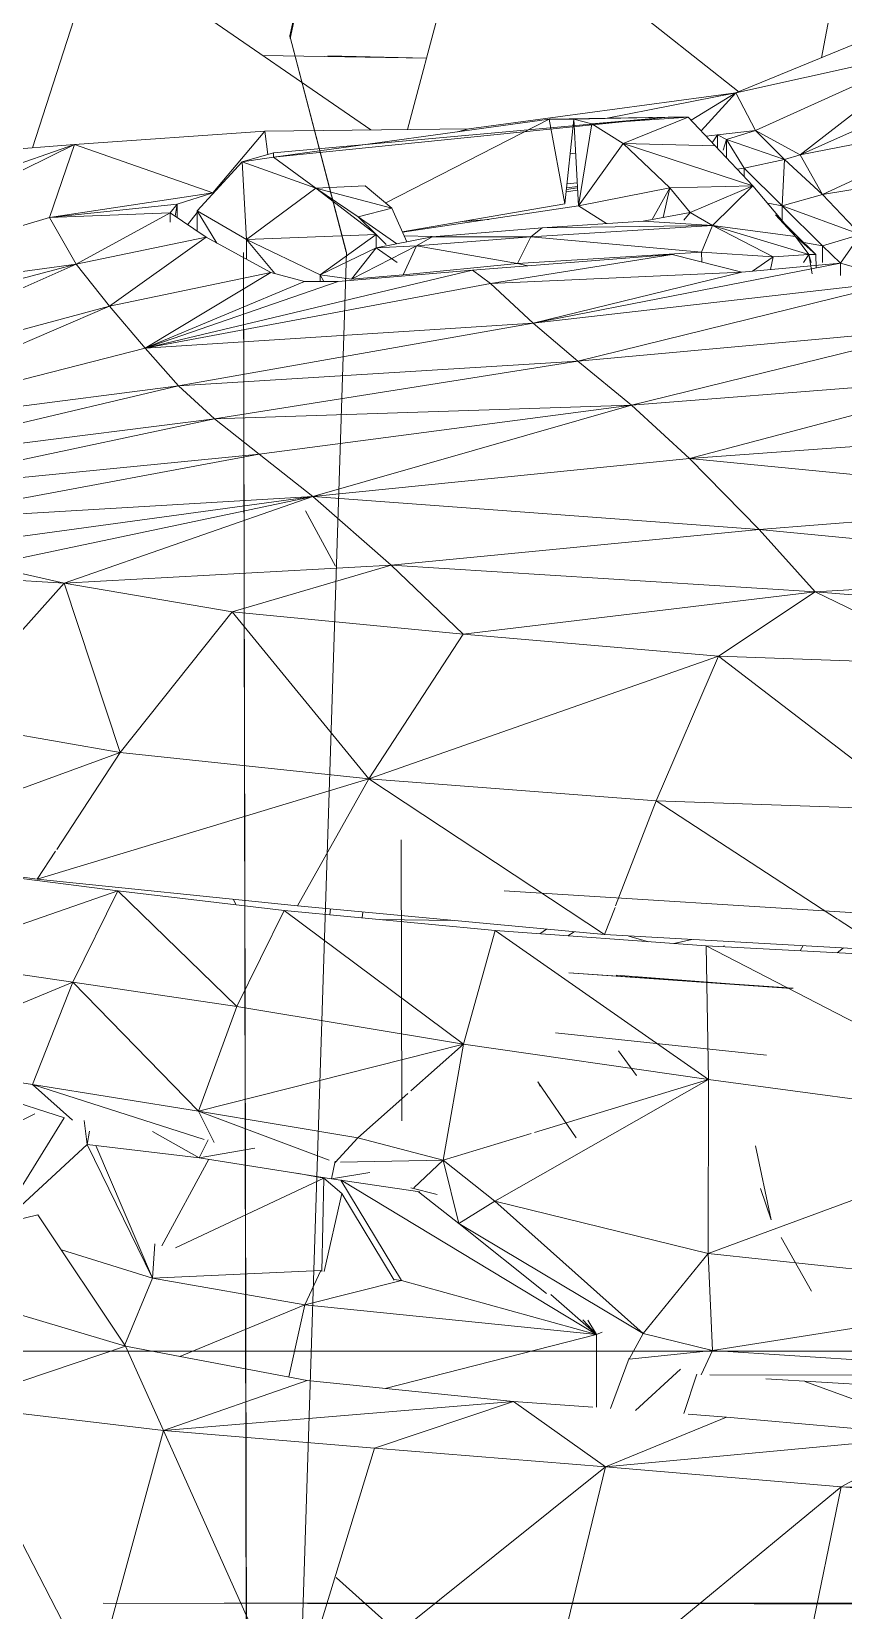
# Model space of a CAD drawing. Header units: inches. Extents: x 9584 to 15274, y -226 to 527.
# Drawn here: x 12397.63 to 12404.63, y 0.35 to 13.96 of the extents above; entities that cross this region are included whole.
import ezdxf

# ---------------------------------------------------------------- set-up
doc = ezdxf.new("R2010")
doc.units = ezdxf.units.IN
doc.header["$MEASUREMENT"] = 0
for name, color, linetype, lineweight in [('0-1', 7, 'Continuous', 5), ('0-4', 252, 'Continuous', 9), ('A-GENM', 5, 'Continuous', 9)]:
    doc.layers.add(name, color=color, linetype=linetype, lineweight=lineweight)

# ---------------------------------------------------------------- blocks, each defined once
blk = doc.blocks.new('Land_Rover_Evoque_-_SUV_Car_Vehicle_Automobile_13067 - Land Rover EVOQUE_dwg-1230547-BUILDING SECTION - EAST_WEST - LOOKING NORTH')
at = {"layer": 'A-GENM'}
for p, q in [((12400.724, 17.888), (12399.856, 13.919)), ((12400.724, 17.888), (12399.858, 13.897)), ((12404.762, 15.458), (12404.44, 13.731)), ((12401.437, 15.246), (12400.87, 13.113)), ((12401.437, 15.246), (12403.73, 13.434)), ((12398.211, 14.727), (12397.636, 12.954)), ((12398.211, 14.727), (12400.553, 13.11)), ((12403.699, 13.427), (12405.244, 14.061)), ((12400.342, 12.056), (12399.856, 13.919)), ((12399.858, 13.897), (12399.856, 13.919)), ((12400.345, 12.053), (12399.856, 13.919)), ((12399.622, 13.749), (12401.035, 13.728)), ((12401.035, 13.728), (12400.184, 13.748)), ((12403.699, 13.427), (12405.436, 13.814)), ((12403.871, 13.103), (12405.436, 13.814)), ((12404.256, 12.894), (12405.436, 13.814)), ((12404.256, 12.894), (12405.628, 13.509)), ((12403.699, 13.427), (12401.399, 13.119)), ((12403.699, 13.427), (12402.591, 13.209)), ((12403.699, 13.427), (12403.314, 13.193)), ((12403.699, 13.427), (12403.4, 13.101)), ((12403.699, 13.427), (12403.871, 13.103)), ((12399.714, 12.873), (12403.116, 13.219)), ((12399.714, 12.911), (12403.116, 13.219)), ((12399.714, 12.873), (12402.091, 13.2)), ((12400.682, 12.48), (12402.091, 13.2)), ((12403.116, 13.219), (12402.091, 13.2)), ((12402.303, 13.2), (12402.091, 13.2)), ((12402.091, 13.2), (12402.227, 12.472)), ((12402.303, 13.2), (12402.227, 12.472)), ((12403.116, 13.219), (12402.303, 13.2)), ((12402.459, 13.162), (12402.303, 13.2)), ((12402.303, 13.2), (12402.343, 12.453)), ((12402.459, 13.162), (12403.116, 13.219)), ((12403.29, 13.219), (12402.459, 13.162)), ((12402.728, 12.991), (12403.29, 13.219)), ((12403.29, 13.219), (12403.116, 13.219)), ((12403.521, 12.971), (12403.29, 13.219)), ((12405.839, 13.204), (12404.256, 12.894)), ((12404.448, 12.551), (12405.839, 13.204)), ((12399.64, 13.099), (12397.998, 12.983)), ((12399.64, 13.099), (12399.193, 12.565)), ((12401.399, 13.119), (12399.64, 13.099)), ((12399.64, 13.099), (12399.665, 12.897)), ((12401.399, 13.119), (12401.301, 13.092)), ((12402.459, 13.162), (12402.343, 12.453)), ((12402.728, 12.991), (12402.459, 13.162)), ((12403.443, 13.055), (12403.543, 13.065)), ((12403.543, 13.065), (12403.497, 12.997)), ((12403.871, 13.103), (12403.543, 13.065)), ((12403.543, 13.065), (12403.62, 13.027)), ((12403.543, 13.065), (12403.543, 12.948)), ((12403.871, 13.103), (12403.62, 13.027)), ((12403.871, 13.103), (12404.121, 12.855)), ((12403.871, 13.103), (12404.256, 12.894)), ((12397.998, 12.983), (12394.905, 11.908)), ((12397.998, 12.983), (12395.078, 11.546)), ((12397.998, 12.983), (12397.013, 12.905)), ((12397.998, 12.983), (12397.783, 12.353)), ((12397.998, 12.983), (12399.193, 12.565)), ((12402.728, 12.991), (12402.343, 12.453)), ((12403.848, 12.628), (12402.728, 12.991)), ((12403.132, 12.609), (12402.728, 12.991)), ((12402.728, 12.991), (12403.521, 12.971)), ((12403.848, 12.628), (12403.521, 12.971)), ((12403.62, 13.027), (12403.591, 12.934)), ((12403.62, 13.027), (12404.121, 12.855)), ((12403.62, 13.027), (12403.773, 12.779)), ((12403.62, 13.027), (12403.62, 12.868)), ((12399.444, 12.834), (12399.058, 12.412)), ((12399.444, 12.834), (12399.714, 12.911)), ((12399.714, 12.873), (12399.444, 12.834)), ((12400.081, 12.606), (12399.444, 12.834)), ((12399.444, 12.834), (12399.481, 12.164)), ((12399.714, 12.873), (12399.714, 12.911)), ((12400.081, 12.606), (12399.714, 12.873)), ((12402.319, 12.907), (12402.272, 12.902)), ((12404.121, 12.855), (12403.773, 12.779)), ((12404.121, 12.855), (12404.1, 12.455)), ((12404.121, 12.855), (12404.256, 12.894)), ((12404.121, 12.855), (12404.448, 12.551)), ((12404.448, 12.551), (12404.256, 12.894)), ((12404.448, 12.551), (12406.089, 12.822)), ((12403.773, 12.779), (12403.712, 12.771)), ((12403.773, 12.779), (12404.1, 12.455)), ((12403.773, 12.779), (12403.773, 12.707)), ((12399.193, 12.565), (12397.783, 12.353)), ((12399.193, 12.565), (12398.884, 12.469)), ((12400.081, 12.606), (12399.481, 12.164)), ((12400.081, 12.606), (12400.506, 12.626)), ((12400.081, 12.606), (12400.736, 12.435)), ((12400.081, 12.606), (12400.446, 12.359)), ((12400.081, 12.606), (12400.601, 12.206)), ((12400.506, 12.626), (12400.736, 12.435)), ((12402.238, 12.575), (12402.336, 12.588)), ((12402.24, 12.596), (12402.334, 12.609)), ((12402.241, 12.61), (12402.334, 12.622)), ((12402.332, 12.654), (12402.245, 12.644)), ((12402.245, 12.643), (12402.332, 12.653)), ((12403.132, 12.609), (12402.343, 12.453)), ((12403.132, 12.609), (12402.98, 12.337)), ((12403.132, 12.609), (12403.075, 12.355)), ((12403.848, 12.628), (12403.132, 12.609)), ((12403.307, 12.398), (12403.132, 12.609)), ((12403.307, 12.398), (12403.848, 12.628)), ((12403.499, 12.284), (12403.848, 12.628)), ((12403.848, 12.628), (12404.215, 12.189)), ((12404.1, 12.455), (12404.448, 12.551)), ((12404.448, 12.551), (12404.775, 12.207)), ((12397.783, 12.353), (12398.884, 12.469)), ((12397.783, 12.353), (12398.825, 12.393)), ((12398.013, 11.953), (12398.825, 12.393)), ((12398.884, 12.469), (12398.825, 12.393)), ((12399.134, 12.183), (12398.825, 12.393)), ((12398.825, 12.393), (12398.825, 12.313)), ((12398.884, 12.469), (12398.866, 12.365)), ((12398.884, 12.469), (12398.884, 12.353)), ((12399.058, 12.397), (12398.974, 12.292)), ((12399.058, 12.412), (12399.058, 12.235)), ((12399.481, 12.164), (12399.058, 12.412)), ((12399.058, 12.412), (12399.225, 12.134)), ((12400.736, 12.435), (12400.446, 12.359)), ((12400.736, 12.435), (12400.863, 12.143)), ((12400.825, 12.231), (12402.227, 12.472)), ((12400.826, 12.228), (12402.343, 12.453)), ((12402.586, 12.301), (12402.343, 12.453)), ((12402.586, 12.301), (12402.343, 12.453)), ((12402.9, 12.322), (12403.307, 12.398)), ((12403.307, 12.398), (12403.252, 12.33)), ((12403.499, 12.284), (12403.307, 12.398)), ((12404.1, 12.455), (12403.975, 12.476)), ((12404.1, 12.455), (12404.775, 12.207)), ((12404.1, 12.455), (12404.447, 12.111)), ((12404.1, 12.455), (12404.1, 12.326)), ((12397.783, 12.353), (12395.078, 11.546)), ((12397.783, 12.353), (12398.013, 11.953)), ((12400.446, 12.359), (12400.601, 12.206)), ((12400.777, 12.126), (12400.446, 12.359)), ((12401.083, 12.187), (12402.031, 12.264)), ((12401.345, 12.32), (12401.57, 12.338)), ((12401.934, 12.187), (12403.499, 12.284)), ((12401.934, 12.187), (12402.031, 12.264)), ((12402.031, 12.264), (12402.9, 12.322)), ((12402.031, 12.264), (12403.499, 12.284)), ((12403.499, 12.284), (12402.9, 12.322)), ((12403.499, 12.284), (12403.403, 12.054)), ((12403.499, 12.284), (12404.215, 12.189)), ((12403.499, 12.284), (12404.33, 12.035)), ((12403.499, 12.284), (12404.021, 12.016)), ((12404.215, 12.189), (12404.042, 12.378)), ((12404.042, 12.378), (12404.389, 12.035)), ((12399.134, 12.183), (12398.013, 11.953)), ((12398.301, 11.591), (12399.134, 12.183)), ((12399.692, 11.879), (12399.134, 12.183)), ((12400.601, 12.206), (12399.481, 12.164)), ((12400.118, 11.86), (12399.481, 12.164)), ((12399.481, 12.164), (12399.482, 11.994)), ((12399.481, 12.164), (12399.727, 11.87)), ((12400.601, 12.206), (12400.118, 11.86)), ((12400.601, 12.206), (12400.6, 12.091)), ((12400.6, 12.091), (12401.083, 12.187)), ((12400.601, 12.206), (12400.686, 12.12)), ((12401.083, 12.189), (12400.839, 12.197)), ((12400.948, 12.11), (12401.083, 12.187)), ((12400.948, 12.11), (12401.934, 12.187)), ((12401.083, 12.187), (12401.934, 12.187)), ((12401.934, 12.187), (12401.818, 11.957)), ((12401.934, 12.187), (12403.403, 12.054)), ((12404.215, 12.189), (12404.33, 12.035)), ((12404.215, 12.189), (12404.389, 12.035)), ((12404.447, 12.111), (12404.286, 12.137)), ((12404.775, 12.207), (12404.447, 12.111)), ((12404.447, 12.111), (12404.601, 11.959)), ((12404.447, 12.111), (12404.447, 11.966)), ((12404.775, 12.207), (12404.601, 11.959)), ((12399.506, -14.041), (12399.457, 12.052)), ((12399.506, -12.39), (12399.457, 12.052)), ((12399.506, -14.041), (12400.345, 12.053)), ((12400.6, 12.091), (12400.118, 11.86)), ((12400.948, 12.11), (12400.388, 11.822)), ((12400.6, 12.091), (12400.388, 11.822)), ((12400.6, 12.091), (12400.948, 12.11)), ((12400.6, 12.091), (12400.78, 11.966)), ((12400.948, 12.11), (12400.832, 11.861)), ((12400.948, 12.11), (12401.818, 11.957)), ((12403.152, 12.034), (12401.431, 11.899)), ((12401.586, 11.785), (12403.152, 12.034)), ((12403.403, 12.054), (12401.818, 11.957)), ((12403.751, 11.882), (12403.152, 12.034)), ((12404.021, 12.016), (12403.403, 12.054)), ((12403.403, 12.054), (12403.407, 11.97)), ((12404.021, 12.016), (12403.844, 11.891)), ((12404.021, 12.016), (12403.999, 11.905)), ((12404.33, 12.035), (12404.021, 12.016)), ((12404.33, 12.035), (12404.282, 11.966)), ((12404.33, 12.035), (12404.359, 11.868)), ((12404.33, 12.035), (12404.35, 11.966)), ((12404.33, 12.035), (12404.389, 12.035)), ((12404.389, 12.035), (12404.394, 11.918)), ((12395.078, 11.546), (12398.013, 11.953)), ((12398.013, 11.953), (12395.288, 11.223)), ((12398.013, 11.953), (12395.518, 10.842)), ((12398.301, 11.591), (12398.013, 11.953)), ((12399.692, 11.879), (12398.301, 11.591)), ((12401.431, 11.899), (12398.609, 11.229)), ((12398.609, 11.229), (12399.692, 11.879)), ((12399.982, 11.803), (12399.692, 11.879)), ((12400.388, 11.822), (12400.118, 11.86)), ((12400.118, 11.86), (12400.118, 11.803)), ((12400.118, 11.86), (12400.149, 11.803)), ((12401.431, 11.899), (12400.272, 11.803)), ((12400.832, 11.861), (12400.388, 11.822)), ((12401.818, 11.957), (12400.832, 11.861)), ((12401.586, 11.785), (12401.431, 11.899)), ((12403.751, 11.882), (12401.586, 11.785)), ((12401.818, 11.957), (12401.908, 11.937)), ((12404.601, 11.959), (12401.952, 11.442)), ((12401.952, 11.442), (12403.751, 11.882)), ((12404.601, 11.959), (12403.751, 11.882)), ((12404.601, 11.959), (12404.601, 11.853)), ((12404.601, 11.959), (12405.142, 11.807)), ((12398.609, 11.229), (12400.272, 11.803)), ((12398.609, 11.229), (12399.982, 11.803)), ((12401.586, 11.785), (12398.609, 11.229)), ((12400.272, 11.803), (12399.982, 11.803)), ((12401.952, 11.442), (12401.586, 11.785)), ((12405.142, 11.807), (12401.952, 11.442)), ((12405.142, 11.807), (12402.337, 11.117)), ((12398.301, 11.591), (12395.518, 10.842)), ((12398.301, 11.591), (12395.768, 10.499)), ((12398.609, 11.229), (12398.301, 11.591)), ((12401.952, 11.442), (12398.609, 11.229)), ((12401.952, 11.442), (12398.897, 10.904)), ((12401.952, 11.442), (12402.337, 11.117)), ((12402.337, 11.117), (12405.527, 11.406)), ((12402.8, 10.736), (12405.527, 11.406)), ((12398.609, 11.229), (12395.768, 10.499)), ((12398.609, 11.229), (12398.897, 10.904)), ((12398.897, 10.904), (12402.337, 11.117)), ((12399.206, 10.618), (12402.337, 11.117)), ((12402.8, 10.736), (12402.337, 11.117)), ((12398.897, 10.904), (12395.768, 10.499)), ((12398.897, 10.904), (12395.979, 10.213)), ((12398.897, 10.904), (12399.206, 10.618)), ((12405.971, 10.985), (12402.8, 10.736)), ((12403.302, 10.277), (12405.971, 10.985)), ((12399.206, 10.618), (12395.979, 10.213)), ((12396.21, 9.984), (12399.206, 10.618)), ((12399.206, 10.618), (12402.8, 10.736)), ((12399.591, 10.313), (12399.206, 10.618)), ((12399.591, 10.313), (12402.8, 10.736)), ((12400.054, 9.95), (12402.8, 10.736)), ((12403.302, 10.277), (12402.8, 10.736)), ((12403.302, 10.277), (12406.453, 10.507)), ((12396.21, 9.984), (12399.591, 10.313)), ((12396.48, 9.736), (12399.591, 10.313)), ((12399.591, 10.313), (12400.054, 9.95)), ((12400.054, 9.95), (12403.302, 10.277)), ((12403.9, 9.664), (12403.302, 10.277)), ((12403.302, 10.277), (12406.994, 9.914)), ((12396.48, 9.736), (12400.054, 9.95)), ((12400.054, 9.95), (12396.808, 9.507)), ((12400.054, 9.95), (12397.232, 9.355)), ((12400.054, 9.95), (12397.909, 9.202)), ((12400.054, 9.95), (12400.73, 9.357)), ((12400.054, 9.95), (12403.9, 9.664)), ((12399.99, 9.827), (12400.249, 9.349)), ((12403.9, 9.664), (12406.994, 9.914)), ((12400.73, 9.357), (12403.9, 9.664)), ((12404.384, 9.128), (12403.9, 9.664)), ((12407.554, 9.32), (12403.9, 9.664)), ((12397.909, 9.202), (12397.001, 9.259)), ((12397.232, 9.355), (12397.909, 9.202)), ((12397.909, 9.202), (12400.73, 9.357)), ((12400.73, 9.357), (12399.358, 8.954)), ((12400.73, 9.357), (12401.349, 8.763)), ((12400.73, 9.357), (12404.384, 9.128)), ((12404.384, 9.128), (12407.554, 9.32)), ((12397.909, 9.202), (12396.847, 8.012)), ((12397.909, 9.202), (12399.358, 8.954)), ((12397.909, 9.202), (12398.393, 7.744)), ((12401.349, 8.763), (12404.384, 9.128)), ((12404.384, 9.128), (12403.552, 8.572)), ((12404.384, 9.128), (12405.679, 8.496)), ((12404.384, 9.128), (12407.96, 8.841)), ((12399.358, 8.954), (12398.393, 7.744)), ((12399.358, 8.954), (12401.349, 8.763)), ((12399.358, 8.954), (12400.538, 7.515)), ((12401.349, 8.763), (12400.538, 7.515)), ((12401.349, 8.763), (12403.552, 8.572)), ((12403.552, 8.572), (12400.538, 7.515)), ((12403.552, 8.572), (12403.012, 7.325)), ((12403.552, 8.572), (12405.679, 8.496)), ((12403.552, 8.572), (12405.274, 7.249)), ((12398.393, 7.744), (12396.847, 8.012)), ((12398.393, 7.744), (12396.036, 6.879)), ((12398.393, 7.744), (12397.847, 6.907)), ((12400.538, 7.515), (12398.393, 7.744)), ((12400.538, 7.515), (12397.679, 6.65)), ((12400.538, 7.515), (12399.921, 6.421)), ((12403.012, 7.325), (12400.538, 7.515)), ((12402.569, 6.173), (12400.538, 7.515)), ((12403.012, 7.325), (12402.664, 6.42)), ((12405.274, 7.249), (12403.012, 7.325)), ((12403.012, 7.325), (12404.577, 6.306)), ((12400.816, 6.989), (12400.821, 4.569)), ((12396.036, 6.879), (12397.679, 6.65)), ((12397.679, 6.65), (12396.036, 6.879)), ((12397.837, 6.891), (12397.679, 6.65)), ((12398.372, 6.551), (12397.037, 6.723)), ((12398.372, 6.551), (12396.668, 5.955)), ((12397.679, 6.65), (12399.921, 6.421)), ((12399.921, 6.421), (12397.679, 6.65)), ((12398.372, 6.551), (12397.984, 5.763)), ((12399.806, 6.38), (12398.372, 6.551)), ((12399.398, 5.554), (12398.372, 6.551)), ((12401.703, 6.551), (12405.627, 6.304)), ((12399.393, 6.429), (12399.366, 6.478)), ((12402.569, 6.173), (12399.921, 6.421)), ((12402.569, 6.173), (12399.921, 6.421)), ((12402.659, 6.407), (12402.569, 6.173)), ((12399.806, 6.38), (12399.398, 5.554)), ((12401.625, 6.209), (12399.806, 6.38)), ((12401.353, 5.229), (12399.806, 6.38)), ((12400.2, 6.343), (12400.207, 6.394)), ((12400.48, 6.317), (12400.484, 6.368)), ((12401.262, 6.295), (12400.636, 6.302)), ((12404.582, 6.302), (12404.986, 6.039)), ((12401.625, 6.209), (12401.353, 5.229)), ((12403.445, 6.076), (12401.625, 6.209)), ((12403.464, 4.924), (12401.625, 6.209)), ((12402.068, 6.22), (12402.01, 6.181)), ((12402.252, 6.163), (12402.306, 6.198)), ((12402.252, 6.163), (12402.306, 6.198)), ((12404.986, 6.039), (12402.569, 6.173)), ((12404.986, 6.039), (12402.569, 6.173)), ((12402.777, 6.161), (12402.946, 6.112)), ((12403.167, 6.096), (12403.321, 6.131)), ((12403.321, 6.131), (12403.17, 6.096)), ((12406.291, 5.925), (12403.445, 6.076)), ((12406.444, 4.523), (12403.445, 6.076)), ((12403.464, 4.924), (12403.445, 6.076)), ((12403.6, 6.08), (12403.597, 6.073)), ((12404.256, 6.033), (12404.281, 6.078)), ((12404.573, 6.016), (12404.627, 6.059)), ((12397.984, 5.763), (12396.668, 5.955)), ((12397.984, 5.763), (12396.357, 5.09)), ((12397.984, 5.763), (12397.636, 4.88)), ((12399.068, 4.651), (12397.984, 5.763)), ((12399.398, 5.554), (12397.984, 5.763)), ((12404.195, 5.711), (12402.262, 5.845)), ((12402.262, 5.845), (12404.176, 5.71)), ((12402.262, 5.845), (12404.176, 5.71)), ((12404.176, 5.71), (12402.668, 5.825)), ((12404.195, 5.711), (12404.176, 5.71)), ((12399.068, 4.651), (12399.398, 5.554)), ((12401.353, 5.229), (12399.398, 5.554)), ((12402.147, 5.326), (12403.964, 5.135)), ((12402.147, 5.326), (12403.965, 5.135)), ((12401.353, 5.229), (12399.068, 4.651)), ((12401.353, 5.229), (12400.9, 4.828)), ((12401.353, 5.229), (12401.178, 4.23)), ((12403.464, 4.924), (12401.353, 5.229)), ((12402.689, 5.172), (12402.845, 4.959)), ((12397.636, 4.88), (12396.357, 5.09)), ((12396.357, 5.09), (12397.912, 4.595)), ((12403.964, 5.135), (12403.965, 5.135)), ((12403.464, 4.924), (12401.623, 3.875)), ((12403.464, 4.924), (12401.964, 4.469)), ((12402.014, 4.863), (12401.993, 4.904)), ((12401.993, 4.904), (12402.324, 4.422)), ((12402.844, 4.961), (12402.845, 4.959)), ((12403.462, 3.425), (12403.464, 4.924)), ((12406.444, 4.523), (12403.464, 4.924)), ((12399.068, 4.651), (12397.636, 4.88)), ((12397.636, 4.88), (12399.117, 4.408)), ((12397.636, 4.88), (12397.982, 4.573)), ((12400.873, 4.804), (12400.442, 4.421)), ((12397.657, 4.628), (12396.887, 4.245)), ((12400.442, 4.421), (12399.068, 4.651)), ((12399.068, 4.651), (12400.194, 4.23)), ((12399.068, 4.651), (12399.202, 4.381)), ((12397.465, 3.872), (12397.91, 4.595)), ((12398.109, 4.364), (12398.083, 4.572)), ((12406.444, 4.523), (12403.462, 3.425)), ((12397.533, 3.833), (12398.109, 4.364)), ((12398.109, 4.364), (12398.129, 4.478)), ((12399.075, 4.25), (12398.109, 4.364)), ((12398.672, 3.213), (12398.109, 4.364)), ((12398.672, 3.213), (12398.182, 4.356)), ((12399.075, 4.25), (12398.671, 4.477)), ((12399.075, 4.25), (12399.152, 4.403)), ((12400.442, 4.421), (12400.247, 4.21)), ((12401.178, 4.23), (12400.442, 4.421)), ((12401.937, 4.46), (12401.178, 4.23)), ((12402.324, 4.422), (12402.322, 4.424)), ((12399.157, 4.237), (12398.751, 3.492)), ((12399.555, 4.333), (12399.075, 4.25)), ((12400.216, 4.068), (12399.075, 4.25)), ((12400.216, 4.068), (12400.246, 4.221)), ((12401.178, 4.23), (12400.292, 4.211)), ((12401.178, 4.23), (12400.925, 3.99)), ((12401.623, 3.875), (12401.178, 4.23)), ((12401.178, 4.23), (12401.312, 3.682)), ((12404.005, 3.714), (12403.871, 4.353)), ((12399.915, 4.116), (12400.149, 4.075)), ((12400.545, 4.123), (12400.216, 4.068)), ((12398.869, 3.473), (12400.149, 4.075)), ((12400.149, 4.075), (12400.131, 3.271)), ((12400.149, 4.075), (12400.305, 3.941)), ((12400.975, 3.956), (12400.216, 4.068)), ((12400.818, 3.193), (12400.295, 4.056)), ((12402.498, 2.726), (12400.297, 4.056)), ((12401.125, 3.934), (12400.9, 3.992)), ((12401.312, 3.682), (12400.966, 3.957)), ((12403.914, 3.986), (12404.005, 3.714)), ((12400.152, 3.269), (12400.305, 3.941)), ((12400.305, 3.941), (12400.754, 3.196)), ((12401.623, 3.875), (12401.312, 3.682)), ((12403.462, 3.425), (12401.623, 3.875)), ((12402.9, 2.734), (12401.623, 3.875)), ((12396.022, 3.347), (12397.684, 3.759)), ((12398.44, 2.627), (12397.684, 3.759)), ((12398.44, 2.627), (12397.684, 3.759)), ((12402.069, 3.08), (12401.312, 3.682)), ((12402.9, 2.734), (12401.312, 3.682)), ((12404.092, 3.563), (12404.353, 3.1)), ((12398.672, 3.213), (12397.886, 3.457)), ((12398.672, 3.213), (12398.691, 3.508)), ((12403.462, 3.425), (12402.9, 2.734)), ((12406.636, 3.083), (12403.462, 3.425)), ((12403.462, 3.425), (12403.5, 2.59)), ((12396.022, 3.347), (12398.44, 2.627)), ((12398.672, 3.213), (12400.122, 3.279)), ((12399.986, 2.983), (12400.122, 3.279)), ((12398.433, 2.637), (12398.672, 3.213)), ((12399.986, 2.983), (12398.672, 3.213)), ((12399.986, 2.983), (12400.818, 3.193)), ((12400.751, 3.201), (12400.818, 3.193)), ((12402.498, 2.726), (12400.818, 3.193)), ((12402.498, 2.726), (12402.105, 3.072)), ((12406.636, 3.083), (12403.5, 2.59)), ((12399.986, 2.983), (12398.908, 2.538)), ((12399.847, 2.361), (12399.986, 2.983)), ((12402.498, 2.726), (12399.986, 2.983)), ((12402.498, 2.726), (12400.676, 2.262)), ((12402.498, 2.726), (12402.381, 2.854)), ((12402.498, 2.726), (12402.424, 2.849)), ((12402.498, 2.726), (12402.547, 2.748)), ((12402.499, 2.101), (12402.498, 2.726)), ((12402.9, 2.734), (12402.782, 2.513)), ((12402.9, 2.734), (12403.5, 2.59)), ((12396.932, 2.119), (12398.44, 2.627)), ((12400.006, 2.33), (12398.44, 2.627)), ((12398.768, 1.899), (12398.44, 2.627)), ((12400.006, 2.33), (12398.44, 2.627)), ((12403.5, 2.59), (12402.782, 2.513)), ((12403.5, 2.59), (12403.402, 2.378)), ((12403.5, 2.59), (12406.771, 2.372)), ((12395.853, 2.584), (12409.236, 2.581)), ((12402.619, 2.088), (12402.78, 2.523)), ((12398.768, 1.899), (12400.006, 2.33)), ((12401.784, 2.149), (12400.006, 2.33)), ((12401.784, 2.149), (12400.006, 2.33)), ((12403.224, 2.427), (12402.836, 2.073)), ((12403.364, 2.386), (12403.251, 2.047)), ((12406.771, 2.372), (12403.476, 2.378)), ((12405.967, 2.222), (12403.959, 2.345)), ((12405.627, 1.838), (12404.296, 2.321)), ((12398.172, -0.28), (12396.932, 2.119)), ((12398.768, 1.899), (12396.932, 2.119)), ((12398.768, 1.899), (12401.784, 2.149)), ((12400.585, 1.747), (12401.784, 2.149)), ((12402.467, 2.099), (12401.784, 2.149)), ((12402.576, 1.585), (12401.784, 2.149)), ((12402.467, 2.099), (12401.784, 2.149)), ((12402.576, 1.585), (12403.62, 2.015)), ((12403.62, 2.015), (12403.288, 2.04)), ((12403.62, 2.015), (12403.288, 2.04)), ((12405.418, 1.853), (12403.62, 2.015)), ((12405.418, 1.853), (12403.62, 2.015)), ((12398.172, -0.28), (12398.768, 1.899)), ((12399.874, -0.577), (12398.768, 1.899)), ((12400.585, 1.747), (12398.768, 1.899)), ((12402.576, 1.585), (12405.418, 1.853)), ((12404.607, 1.413), (12405.418, 1.853)), ((12399.874, -0.577), (12400.585, 1.747)), ((12402.576, 1.585), (12400.585, 1.747)), ((12399.874, -0.577), (12402.576, 1.585)), ((12402.019, -0.72), (12402.576, 1.585)), ((12404.607, 1.413), (12402.576, 1.585)), ((12402.019, -0.72), (12404.607, 1.413)), ((12404.145, -0.835), (12404.607, 1.413)), ((12404.607, 1.413), (12406.52, 1.269)), ((12404.607, 1.413), (12406.598, 1.384)), ((12400.256, 0.632), (12400.258, 0.63)), ((12400.258, 0.63), (12402.039, -0.964)), ((12398.246, 0.411), (12400.007, 0.409)), ((12400.623, 0.413), (12399.29, 0.411)), ((12400.007, 0.409), (12403.857, 0.406)), ((12404.006, 0.412), (12400.623, 0.413)), ((12410.465, 0.412), (12404.006, 0.412)), ((12403.857, 0.406), (12410.462, 0.404))]:
    blk.add_line(p, q, dxfattribs=at)
blk = doc.blocks.new('Land_Rover_Evoque_-_SUV_Car_Vehicle_Automobile_13067 - Land_Rover_Evoque_-_SUV_Car_Vehicle_Automobile_13067-1230553-BUILDING SECTION - EAST_WEST - LOOKING NORTH')
blk.add_blockref('Land_Rover_Evoque_-_SUV_Car_Vehicle_Automobile_13067 - Land Rover EVOQUE_dwg-1230547-BUILDING SECTION - EAST_WEST - LOOKING NORTH', (0, 0))
blk = doc.blocks.new('CTR  - Topography_rvt-1-BUILDING SECTION - EAST_WEST - LOOKING NORTH')
at = {"layer": '0-4'}
blk.add_blockref('Land_Rover_Evoque_-_SUV_Car_Vehicle_Automobile_13067 - Land_Rover_Evoque_-_SUV_Car_Vehicle_Automobile_13067-1230553-BUILDING SECTION - EAST_WEST - LOOKING NORTH', (0, 0), dxfattribs=at)

msp = doc.modelspace()

# ---------------------------------------------------------------- block references
at = {"layer": '0-1'}
msp.add_blockref('CTR  - Topography_rvt-1-BUILDING SECTION - EAST_WEST - LOOKING NORTH', (0, 0), dxfattribs=at)

doc.saveas('drawing.dxf')
